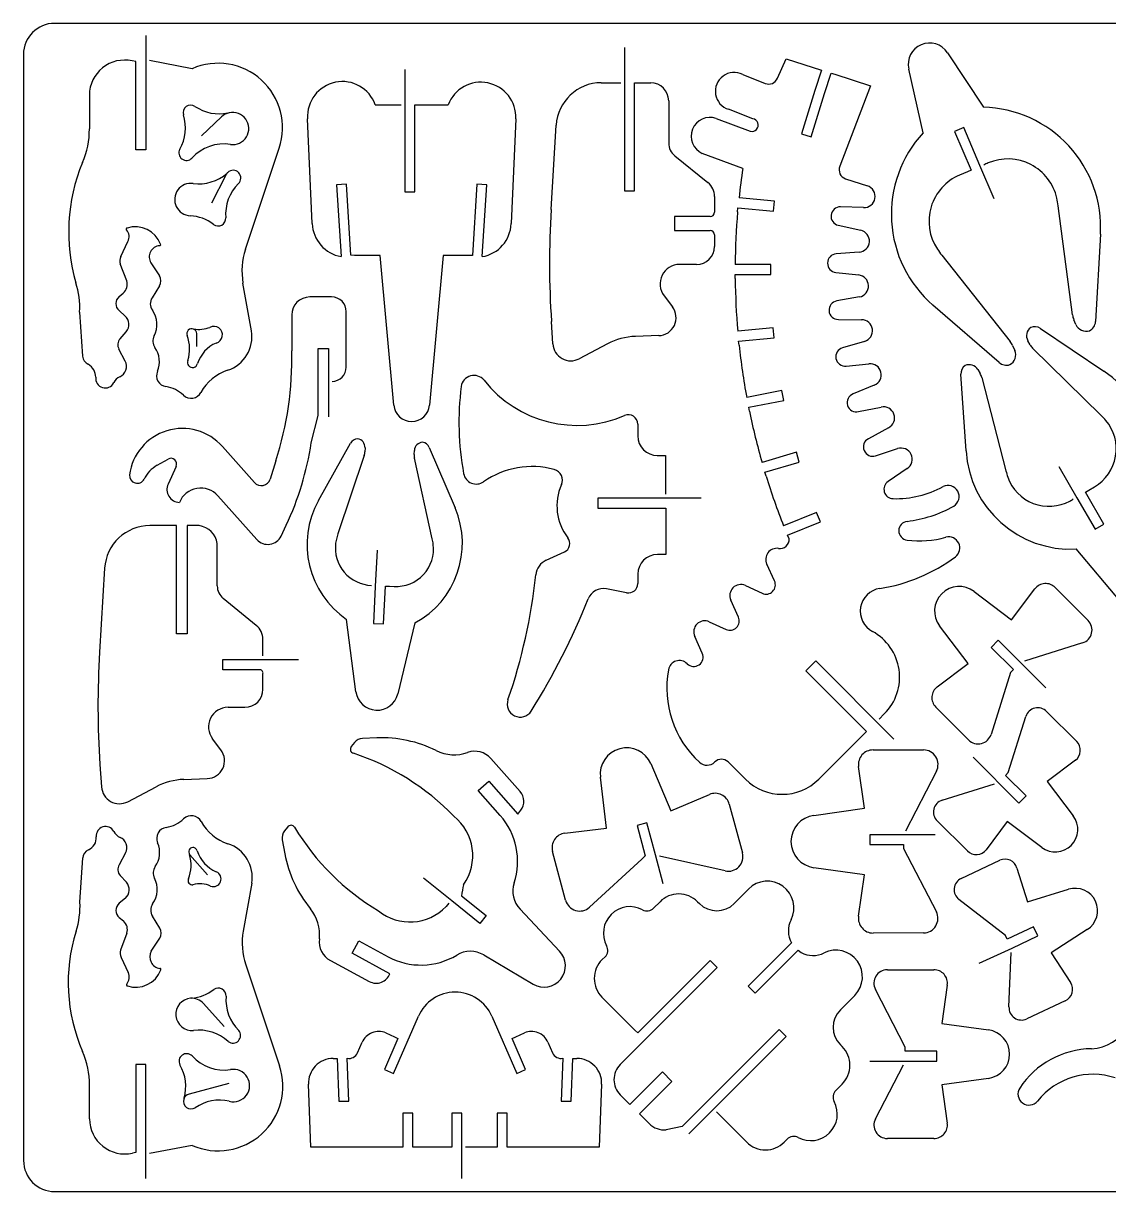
# Model space of a CAD drawing. Extents: x 0 to 249, y 0 to 166.
# Drawn here: x 0 to 154.6, y 0 to 166.4 of the extents above; entities that cross this region are included whole.
import ezdxf

# ---------------------------------------------------------------- set-up
doc = ezdxf.new("R2010")
doc.units = 0
doc.header["$MEASUREMENT"] = 0

msp = doc.modelspace()

# ---------------------------------------------------------------- linework, layer by layer
at = {"linetype": 'Continuous'}
for p, q in [((244.976305, 166.360079), (4.44405, 166.360079)), ((17.432036, 164.639334), (17.432036, 148.374397)), ((0, 161.930993), (0.029911, 4.44405)), ((85.663889, 162.933523), (85.663889, 142.493887)), ((131.645573, 162.185366), (136.762948, 154.404538)), ((16.010539, 160.917976), (15.501792, 161.003294)), ((16.010539, 148.374397), (16.010539, 160.917976)), ((24.030773, 159.896022), (17.955743, 161.063146)), ((54.361036, 159.791295), (54.361036, 142.374212)), ((107.42028, 158.534377), (108.662235, 161.302541)), ((108.662235, 161.302541), (113.689847, 159.686523)), ((128.174127, 150.768498), (126.139141, 159.851118)), ((102.482447, 159.088013), (105.684557, 157.801184)), ((113.689847, 159.686523), (112.747155, 156.798639)), ((114.121905, 156.39152), (115.064582, 159.279404)), ((115.064582, 159.279404), (115.605112, 159.102961)), ((115.605112, 159.102961), (120.692592, 157.457017)), ((82.327126, 157.905926), (85.140195, 157.905926)), ((87.085387, 142.493887), (87.085387, 157.890948)), ((87.085387, 157.890948), (89.374746, 157.890948)), ((112.747155, 156.798639), (110.876763, 150.63383)), ((112.247937, 150.215349), (114.121905, 156.39152)), ((120.692592, 157.457017), (116.308395, 146.010223)), ((9.411794, 156.140277), (9.411794, 151.352075)), ((50.141434, 154.763684), (53.837327, 154.763684)), ((55.782534, 142.374212), (55.782534, 154.763684)), ((55.782534, 154.763684), (60.525846, 154.763684)), ((91.933441, 155.347231), (91.933441, 149.302126)), ((25.362495, 150.334597), (28.250379, 153.057887)), ((103.903945, 152.758594), (100.46244, 154.120254)), ((41.148599, 137.840383), (40.490221, 152.78855)), ((70.147138, 152.78855), (69.488761, 137.840383)), ((75.189713, 139.875354), (75.907944, 151.845858)), ((98.711739, 152.818462), (103.559808, 151.007923)), ((133.979836, 151.546581), (132.662288, 150.976834)), ((136.284158, 146.114964), (133.979836, 151.546581)), ((110.876763, 150.63383), (112.247937, 150.215349)), ((132.662288, 150.976834), (135.026462, 145.440476)), ((17.432036, 148.374397), (16.010539, 148.374397)), ((31.647008, 134.18935), (36.450173, 148.598859)), ((92.801302, 147.506551), (97.514688, 143.690952)), ((102.482447, 145.681049), (96.721642, 147.850702)), ((26.873771, 140.78812), (28.893794, 144.798224)), ((134.503546, 145.217177), (133.381311, 144.753335)), ((135.026462, 145.440476), (134.503546, 145.217177)), ((138.304181, 141.371652), (136.284158, 146.114964)), ((46.027548, 143.449994), (44.605076, 143.361778)), ((44.605076, 143.361778), (45.263453, 133.141961)), ((46.665854, 133.355851), (46.027548, 143.449994)), ((64.609805, 143.449994), (63.969241, 133.32014)), ((66.032278, 143.361778), (64.609805, 143.449994)), ((65.3739, 133.141961), (66.032278, 143.361778)), ((117.131367, 144.244573), (120.243698, 143.22708)), ((54.361036, 142.374212), (55.782534, 142.374212)), ((85.663889, 142.493887), (87.085387, 142.493887)), ((98.472329, 141.700856), (98.472329, 139.456387)), ((107.016276, 141.027515), (101.958738, 141.506335)), ((101.749254, 139.516239), (101.80269, 140.082322)), ((101.80269, 140.082322), (106.875191, 139.603501)), ((106.875191, 139.603501), (107.016276, 141.027515)), ((119.690062, 140.129712), (116.413136, 140.234454)), ((149.466661, 124.837394), (147.416712, 140.399049)), ((97.85884, 138.842898), (92.771376, 138.842898)), ((92.771376, 138.842898), (92.771376, 136.852787)), ((92.771376, 136.852787), (97.85884, 136.852787)), ((116.083948, 137.600943), (119.286057, 136.897676)), ((13.870808, 133.141946), (14.903266, 135.281673)), ((98.472329, 136.239299), (98.472329, 134.593369)), ((153.431875, 136.329077), (152.743586, 123.894716)), ((47.178734, 133.306555), (46.665854, 133.355851)), ((50.829753, 133.306555), (47.178734, 133.306555)), ((52.774945, 111.999058), (50.829753, 133.306555)), ((59.807616, 133.306555), (57.862409, 111.999058)), ((63.458619, 133.306555), (59.807616, 133.306555)), ((63.969241, 133.32014), (63.458619, 133.306555)), ((119.06161, 133.785345), (115.784685, 133.545935)), ((130.837564, 133.351415), (140.593525, 121.066685)), ((14.723706, 129.700426), (13.810957, 132.10949)), ((18.180191, 132.259106), (19.407168, 130.403678)), ((95.913633, 132.034674), (93.489621, 132.034674)), ((106.492566, 132.019711), (101.405102, 132.019711)), ((106.490894, 130.598211), (106.492566, 132.019711)), ((101.40343, 130.583248), (106.490894, 130.598211)), ((101.405102, 130.014652), (101.40343, 130.583248)), ((115.754759, 130.882513), (119.001758, 130.538361)), ((19.407168, 128.982181), (18.344785, 127.291347)), ((32.484943, 122.577976), (31.287893, 129.3862)), ((13.631399, 127.455956), (14.229923, 127.94974)), ((43.916772, 127.396119), (40.789482, 127.396119)), ((91.275078, 127.560683), (92.472128, 125.98957)), ((119.106485, 127.411067), (115.889412, 126.827505)), ((8.020223, 125.256376), (8.43919, 118.971862)), ((14.484298, 124.687777), (13.631399, 125.450897)), ((38.230787, 124.837424), (38.24575, 119.720033)), ((45.996647, 117.415711), (45.996647, 125.316244)), ((139.007433, 118.074059), (129.580661, 126.22898)), ((75.444086, 120.707585), (75.234603, 123.894731)), ((116.113859, 124.208957), (119.405762, 124.164068)), ((149.960429, 123.475749), (149.661181, 124.164053)), ((13.781031, 121.455741), (14.648892, 122.443308)), ((24.704117, 120.348485), (24.71908, 122.18895)), ((90.526922, 121.889657), (87.190144, 121.784915)), ((106.836718, 123.011907), (101.77918, 122.518123)), ((101.903663, 121.093951), (106.976164, 121.587734)), ((106.976164, 121.587734), (106.836718, 123.011907)), ((144.887943, 122.922113), (153.940652, 116.832119)), ((14.499262, 118.253631), (13.616436, 119.959428)), ((41.986528, 110.520124), (41.986528, 120.079148)), ((41.986528, 120.079148), (43.467878, 120.079148)), ((43.467878, 120.079148), (43.467878, 110.323187)), ((83.209951, 120.722533), (79.199832, 118.612732)), ((101.958753, 120.528027), (101.903663, 121.093951)), ((119.839693, 121.081663), (116.697436, 120.153949)), ((140.937677, 120.483123), (141.251902, 119.794834)), ((143.421571, 120.602828), (143.092382, 121.171427)), ((153.566573, 110.502715), (143.780671, 120.124008)), ((117.221145, 117.565327), (120.468145, 117.894516)), ((135.969917, 117.056566), (136.299106, 116.487967)), ((121.231264, 114.842038), (118.208712, 113.585135)), ((134.294047, 105.490067), (133.560853, 116.383225)), ((136.538531, 115.919368), (139.980051, 102.632109)), ((108.063695, 114.078918), (103.051061, 113.091352)), ((108.327547, 112.676546), (108.063695, 114.078918)), ((103.329861, 111.688979), (108.327547, 112.676546)), ((103.440088, 111.131167), (103.329861, 111.688979)), ((118.986795, 111.071329), (122.203853, 111.714744)), ((41.005106, 106.618289), (41.986528, 110.520124)), ((87.534281, 109.305665), (87.534281, 107.614831)), ((123.266235, 108.78197), (120.378351, 107.210841)), ((42.04638, 98.397558), (46.610135, 106.567427)), ((32.918876, 100.986179), (28.370084, 106.103585)), ((48.555342, 104.831719), (44.814559, 93.684187)), ((48.675047, 105.909049), (48.660084, 105.355428)), ((55.677792, 104.981335), (55.707718, 105.549934)), ((57.832482, 105.983865), (61.498449, 97.380065)), ((90.317423, 104.831689), (91.49951, 104.846652)), ((91.49951, 104.846652), (91.49951, 99.295331)), ((110.128607, 105.280598), (105.235663, 103.814211)), ((110.535518, 103.89546), (110.128607, 105.280598)), ((121.410807, 104.771851), (124.538101, 105.804307)), ((19.048054, 103.42517), (20.619183, 104.322957)), ((21.756381, 103.275538), (20.619183, 100.746769)), ((35.971354, 104.053636), (35.163345, 101.450051)), ((58.25145, 92.98092), (55.722681, 104.457625)), ((105.642575, 102.444036), (110.535518, 103.89546)), ((147.506491, 103.26056), (150.095112, 98.786584)), ((105.804277, 101.898915), (105.642575, 102.444036)), ((125.914709, 102.961312), (123.191419, 101.120848)), ((151.30231, 99.58362), (151.770998, 99.908819)), ((151.770998, 99.908819), (152.579007, 100.372676)), ((27.726669, 99.085862), (33.263028, 92.846237)), ((96.557048, 98.771621), (81.833328, 98.771621)), ((81.833328, 98.771621), (81.833328, 97.335161)), ((150.095112, 98.786584), (152.683734, 94.327572)), ((153.928937, 95.057512), (151.30231, 99.58362)), ((81.833328, 97.335161), (91.514473, 97.335161)), ((91.514473, 97.335161), (91.514473, 90.721457)), ((113.016506, 96.721672), (108.303105, 94.791429)), ((113.565829, 95.393124), (113.016506, 96.721672)), ((21.831196, 94.836348), (18.015598, 94.836348)), ((21.831196, 79.439287), (21.831196, 94.836348)), ((25.063232, 94.836348), (23.342472, 94.836348)), ((23.342472, 94.836348), (23.342472, 79.439287)), ((36.734474, 93.34002), (37.452704, 94.896185)), ((108.882369, 93.492806), (113.565829, 95.393124)), ((152.683734, 94.327572), (153.928937, 95.057512)), ((109.096151, 92.965927), (108.882369, 93.492806)), ((27.621928, 86.247511), (27.621928, 92.292616)), ((156.319774, 84.032938), (149.99037, 91.514503)), ((50.41077, 91.334975), (50.141434, 86.187659)), ((74.486416, 89.913448), (77.075038, 91.095535)), ((91.514473, 90.721457), (90.332386, 90.721457)), ((11.581452, 88.77628), (10.863217, 76.805776)), ((107.016291, 86.965712), (105.909019, 89.344849)), ((87.549244, 87.938315), (87.549244, 86.57667)), ((49.049125, 86.382179), (49.617724, 86.292401)), ((50.141434, 86.187659), (49.872097, 80.920637)), ((51.29139, 80.845937), (51.590878, 86.23672)), ((51.590878, 86.23672), (52.161456, 86.202622)), ((52.161456, 86.202622), (52.819834, 86.172696)), ((85.948189, 85.274878), (83.060305, 85.828514)), ((102.856541, 86.307334), (105.250641, 85.200062)), ((135.43126, 85.469399), (140.78806, 81.429353)), ((140.78806, 81.429353), (144.109875, 85.828514)), ((146.997759, 86.023034), (151.681219, 81.339575)), ((33.188212, 80.636337), (28.474826, 84.466884)), ((101.868974, 81.818395), (100.791629, 84.227459)), ((47.388218, 71.194588), (46.056499, 81.489221)), ((49.872097, 80.920637), (51.29139, 80.845937)), ((55.752607, 80.980475), (53.343543, 70.880362)), ((97.724187, 81.145054), (100.103325, 80.067709)), ((134.578361, 75.219655), (130.523353, 80.561492)), ((23.342472, 79.439287), (21.831196, 79.439287)), ((34.130889, 76.29703), (34.130889, 78.646241)), ((96.721657, 76.671078), (95.659275, 79.065179)), ((138.887743, 78.511543), (137.883269, 77.507069)), ((145.651077, 71.748208), (138.887743, 78.511543)), ((137.883269, 77.507069), (141.055452, 74.334885)), ((150.903136, 78.137465), (142.613562, 75.53388)), ((28.429938, 74.29197), (28.429938, 75.77332)), ((28.429938, 75.77332), (39.188427, 75.77332)), ((112.896786, 75.563806), (111.490252, 74.157272)), ((124.014392, 64.446201), (112.896786, 75.563806)), ((130.179201, 71.89784), (134.578361, 75.219655)), ((33.58628, 74.29197), (28.429938, 74.29197)), ((34.130889, 73.169736), (34.132621, 73.765455)), ((111.490252, 74.157272), (120.138941, 65.508583)), ((140.653392, 73.932825), (137.87025, 65.104579)), ((141.055452, 74.334885), (140.653392, 73.932825)), ((34.130889, 71.523791), (34.130889, 73.169736)), ((29.16313, 68.965096), (31.572194, 68.965096)), ((134.66814, 64.326496), (129.98468, 69.009956)), ((145.770753, 68.381504), (150.080134, 64.102049)), ((122.652747, 68.037352), (121.90459, 67.289196)), ((140.30921, 59.672965), (142.823016, 67.678237)), ((120.138941, 65.508583), (113.330717, 58.74525)), ((28.145637, 62.905013), (26.948587, 64.49112)), ((47.163726, 63.937454), (46.714832, 63.383819)), ((50.350873, 64.610795), (48.33085, 64.53598)), ((70.77556, 56.964639), (66.600847, 61.678022)), ((121.051647, 62.890035), (128.233949, 62.904999)), ((135.311525, 61.857579), (141.835449, 55.333658)), ((10.908107, 60.825153), (11.132554, 57.637999)), ((89.389679, 60.944828), (92.247637, 54.226385)), ((102.871504, 58.730287), (100.387624, 61.184239)), ((119.82467, 54.600463), (118.986735, 60.525861)), ((149.885613, 61.438612), (145.875495, 58.416064)), ((22.878615, 58.700381), (26.200431, 58.820086)), ((64.805256, 57.11427), (66.301569, 58.445989)), ((66.301569, 58.445989), (70.431393, 53.762528)), ((83.075238, 51.772431), (82.207376, 58.999623)), ((130.074429, 59.867486), (125.660306, 51.353465)), ((139.90715, 59.270905), (140.30921, 59.672965)), ((142.839923, 56.338132), (139.90715, 59.270905)), ((145.875495, 58.416064), (149.571388, 53.508159)), ((14.873341, 55.528199), (18.898423, 57.652964)), ((67.947528, 53.568008), (64.805256, 57.11427)), ((130.897416, 55.737665), (138.334092, 58.086877)), ((92.247637, 54.226385), (97.739105, 56.560633)), ((100.567137, 55.169062), (102.437528, 48.241133)), ((141.835449, 55.333658), (142.839923, 56.338132)), ((70.431393, 53.762528), (70.865339, 54.301202)), ((112.597478, 53.582972), (119.82467, 54.600463)), ((37.63222, 51.922063), (37.183326, 51.368427)), ((77.134875, 51.039238), (83.075238, 51.772431)), ((88.82108, 52.520588), (87.4396, 52.145768)), ((87.4396, 52.145768), (88.594488, 47.818416)), ((90.048056, 47.956833), (88.82108, 52.520588)), ((134.488553, 48.510473), (130.179171, 52.789929)), ((140.174542, 52.715113), (137.166953, 48.690031)), ((145.082449, 49.01922), (140.174542, 52.715113)), ((36.8691, 50.096561), (37.228214, 48.121428)), ((129.879894, 50.829756), (120.58779, 50.829756)), ((120.58779, 50.829756), (120.58779, 49.408258)), ((77.25458, 41.492761), (75.399152, 48.450616)), ((120.58779, 49.408258), (125.405918, 49.408258)), ((125.405918, 49.408258), (125.405918, 48.839659)), ((125.405918, 48.839659), (130.074414, 39.846818)), ((8.065067, 41.238389), (8.469072, 47.522904)), ((14.544103, 48.241134), (13.631352, 46.550301)), ((26.215344, 45.098874), (23.731464, 47.956832)), ((88.132776, 47.343345), (80.651211, 40.490231)), ((88.594488, 47.818416), (88.132776, 47.343345)), ((91.155343, 43.841972), (90.048056, 47.956833)), ((99.968612, 45.682438), (90.646582, 47.747349)), ((133.605743, 44.590133), (139.112175, 47.178755)), ((13.795946, 45.024062), (14.678771, 44.051458)), ((119.82467, 45.098876), (112.597478, 46.131332)), ((118.98672, 39.203402), (119.82467, 45.098876)), ((141.551165, 46.071483), (143.032515, 41.268319)), ((32.529785, 43.91679), (31.317771, 37.108565)), ((61.034547, 41.402984), (56.994502, 44.620057)), ((14.529139, 41.792025), (13.661278, 41.058832)), ((62.414279, 42.12642), (65.934, 39.325934)), ((101.270404, 41.028902), (103.30539, 43.093814)), ((139.920184, 36.480117), (133.291517, 41.612471)), ((143.032515, 41.268319), (148.898062, 43.048931)), ((60.615595, 41.073793), (60.21159, 40.594973)), ((65.044666, 38.200874), (61.034547, 41.402984)), ((76.386719, 34.265571), (70.760582, 40.205933)), ((89.77872, 40.355562), (90.706434, 41.283276)), ((96.048272, 41.283276), (96.302645, 41.028902)), ((13.661278, 39.023846), (14.259803, 38.545026)), ((19.437046, 37.51257), (18.389627, 39.218367)), ((65.934, 39.325934), (65.044666, 38.200874)), ((14.738623, 36.79434), (13.855799, 34.385276)), ((128.233949, 36.839228), (121.051647, 36.824264)), ((143.930336, 37.715079), (140.159627, 35.964393)), ((144.528828, 36.405301), (143.930336, 37.715079)), ((151.576462, 37.318052), (146.42913, 33.981274)), ((18.225032, 34.220681), (19.437046, 36.091073)), ((46.834537, 33.98127), (47.777214, 35.731956)), ((47.777214, 35.731956), (51.951928, 33.45756)), ((109.42531, 35.417729), (103.275463, 29.252919)), ((140.159627, 35.964393), (139.920184, 36.480117)), ((140.847898, 34.684541), (144.528828, 36.405301)), ((13.915651, 33.35282), (14.933144, 31.213092)), ((52.221264, 31.033533), (46.834537, 33.98127)), ((65.598302, 33.696972), (72.630973, 29.552182)), ((82.446786, 33.038591), (82.865754, 33.427632)), ((104.27737, 28.251012), (110.391514, 34.365171)), ((110.391514, 34.365171), (110.801903, 34.056084)), ((136.164438, 32.514887), (140.847898, 34.684541)), ((140.413952, 26.305183), (140.743141, 34.05609)), ((146.42913, 33.981274), (149.197309, 29.776629)), ((31.676886, 32.305402), (36.509977, 17.910867)), ((43.737169, 32.903924), (49.28849, 29.92626)), ((85.035423, 18.090424), (98.846377, 31.901393)), ((97.82694, 32.92083), (87.530651, 22.609576)), ((98.846377, 31.901393), (97.82694, 32.92083)), ((123.086633, 31.602131), (129.715299, 31.602131)), ((103.275463, 29.252919), (104.27737, 28.251012)), ((125.645328, 20.589267), (121.380836, 28.804025)), ((131.63058, 29.417514), (130.852497, 23.955971)), ((28.624408, 23.52204), (25.661708, 26.798966)), ((87.130246, 23.013294), (82.431823, 27.696754)), ((118.463025, 27.951127), (116.398113, 25.886215)), ((148.43419, 27.173044), (142.942721, 24.599386)), ((52.73001, 16.818558), (56.291235, 24.973464)), ((66.7355, 24.988427), (70.281762, 16.818558)), ((130.852497, 23.955971), (137.51109, 23.028257)), ((53.371842, 21.795946), (51.456156, 17.370562)), ((51.622739, 22.594326), (52.864678, 22.055654)), ((52.864678, 22.055654), (53.371842, 21.795946)), ((69.637641, 21.801232), (70.147094, 22.055654)), ((71.555616, 17.370562), (69.637641, 21.801232)), ((70.147094, 22.055654), (71.37407, 22.594326)), ((87.530651, 22.609576), (87.130246, 23.013294)), ((107.672679, 23.090054), (93.86171, 9.279085)), ((98.472299, 11.865762), (108.677153, 22.08558)), ((108.677153, 22.08558), (107.672679, 23.090054)), ((47.61262, 19.766295), (48.270998, 21.262608)), ((74.740774, 21.262608), (75.384189, 19.766295)), ((116.398113, 20.918456), (116.652487, 20.664083)), ((125.645328, 20.020668), (125.645328, 20.589267)), ((130.119304, 20.020668), (125.645328, 20.020668)), ((130.119304, 18.569244), (130.119304, 20.020668)), ((44.141174, 18.973249), (44.710415, 18.968159)), ((44.710415, 18.968159), (44.949624, 12.898218)), ((46.37068, 12.898218), (46.13127, 18.988212)), ((76.865539, 18.988212), (76.626129, 12.898218)), ((78.047185, 12.898218), (78.286378, 18.967745)), ((78.286378, 18.967745), (78.855635, 18.973249)), ((120.572827, 18.569244), (130.119304, 18.569244)), ((17.461913, 18.12035), (16.040416, 18.12035)), ((16.040416, 18.12035), (16.040416, 5.573462)), ((17.461913, 1.855428), (17.461913, 18.12035)), ((51.456156, 17.370562), (52.73001, 16.818558)), ((70.281762, 16.818558), (71.555616, 17.370562)), ((91.035623, 17.057968), (86.412016, 12.404435)), ((92.397268, 15.68136), (91.035623, 17.057968)), ((121.380836, 10.369449), (125.375991, 18.045535)), ((9.441675, 10.354486), (9.441675, 15.142688)), ((29.252859, 15.412024), (23.611759, 13.900748)), ((40.96899, 6.329404), (40.609875, 15.292319)), ((82.386934, 15.292319), (82.027819, 6.329404)), ((87.773661, 11.057753), (92.397268, 15.68136)), ((116.652487, 15.322245), (115.739736, 14.409494)), ((137.51109, 16.130254), (130.852497, 15.187577)), ((130.852497, 15.187577), (131.63058, 9.755961)), ((86.412016, 12.404435), (85.035423, 13.781043)), ((44.949624, 12.898218), (46.37068, 12.898218)), ((76.626129, 12.898218), (78.047185, 12.898218)), ((94.821295, 8.214758), (98.472299, 11.865762)), ((55.483226, 11.177458), (54.061729, 11.177458)), ((54.061729, 11.177458), (54.061729, 6.329404)), ((55.483226, 6.329404), (55.483226, 11.177458)), ((62.485971, 11.177458), (61.064474, 11.177458)), ((61.064474, 11.177458), (61.064474, 6.329404)), ((62.485971, 1.885354), (62.485971, 11.177458)), ((68.93508, 11.177458), (67.513583, 11.177458)), ((67.513583, 11.177458), (67.513583, 6.329404)), ((68.93508, 6.344412), (68.93508, 11.177458)), ((89.150269, 9.681145), (87.773661, 11.057753)), ((103.051001, 7.062597), (98.74162, 11.386942)), ((93.86171, 9.279085), (91.598275, 8.802793)), ((108.811807, 7.481565), (108.392839, 7.062597)), ((129.715299, 7.571344), (123.086633, 7.571344)), ((16.040416, 5.573462), (15.531669, 5.491469)), ((24.060653, 6.583777), (17.985622, 5.416653)), ((54.061729, 6.329404), (40.96899, 6.329404)), ((61.064474, 6.329404), (55.483226, 6.329404)), ((67.513583, 6.329404), (63.009681, 6.329404)), ((69.503679, 6.329404), (68.93508, 6.344412)), ((82.027819, 6.329404), (69.503679, 6.329404)), ((4.458998, 0), (124.717674, 0.014963)), ((124.717674, 0.014963), (244.976305, 0.014963))]:
    msp.add_line(p, q, dxfattribs=at)
for centre, radius, start, end in [((4.44405, 161.916005), 4.444075, 90, 179.806761), ((129.101377, 160.525169), 3.037958, 33.126166, 192.819277), ((14.394518, 156.145155), 4.982727, 77.160395, 180.056099), ((27.743667, 151.502607), 9.177962, 341.555696, 113.862583), ((45.454969, 153.096219), 4.974273, 19.585781, 183.546121), ((101.272625, 156.685385), 2.690036, 63.272856, 252.471515), ((106.180482, 159.048284), 1.342088, 248.31415, 337.485583), ((65.179252, 153.010168), 4.972827, 357.445725, 159.352385), ((82.331222, 151.471764), 6.434163, 90.036475, 176.666836), ((89.374746, 155.332209), 2.558739, 0.336374, 90), ((23.84855, 153.628227), 1.091488, 56.577917, 196.827793), ((17.073606, 151.469634), 6.019164, 329.88095, 17.825798), ((27.92335, 159.672011), 6.197699, 235.91189, 281.398072), ((29.879, 151.291664), 2.402488, 103.632208, 132.67892), ((29.819852, 151.391157), 2.29211, 261.784533, 102.781484), ((136.388201, 137.335301), 17.073351, 356.621297, 88.742299), ((97.830173, 150.289121), 2.678567, 70.784729, 245.552955), ((103.80736, 151.86842), 0.895398, 253.95025, 83.807587), ((-2.3792, 151.292116), 11.791146, 336.200491, 0.291355), ((140.782603, 139.181111), 17.124287, 137.416505, 229.144373), ((23.23404, 147.93078), 1.085729, 151.477048, 316.058114), ((28.558267, 143.070444), 6.123779, 81.22651, 137.882677), ((94.232906, 149.306013), 2.299468, 180.096852, 231.495201), ((32.540846, 136.642067), 26.080309, 157.710576, 196.085112), ((140.219028, 139.867061), 7.177132, 112.683365, 118.24216), ((140.235695, 139.875887), 7.175441, 12.643429, 112.833327), ((24.964415, 149.726199), 6.217644, 262.895037, 310.634003), ((29.639863, 144.556948), 0.784113, 131.700629, 162.078967), ((29.873879, 144.341863), 1.100833, 313.347695, 133.347695), ((200.616814, 131.25008), 99.189751, 171.634432, 174.064988), ((117.552796, 145.515621), 1.339091, 158.324079, 251.656533), ((136.163595, 138.170836), 7.146355, 112.91276, 213.569323), ((23.872798, 141.269766), 2.309175, 81.969979, 267.607543), ((35.028923, 139.15394), 6.213213, 135.078319, 184.390287), ((95.928597, 141.702263), 2.543732, 359.96832, 51.42568), ((119.759877, 141.715397), 1.587221, 267.478998, 72.252499), ((135.49158, 138.893673), 12.019772, 7.19471, 12.262037), ((200.547618, 132.237109), 125.590394, 176.513193, 183.808693), ((116.399958, 138.898772), 1.335747, 89.434723, 256.315244), ((23.431084, 132.917565), 6.054893, 52.724515, 86.730571), ((27.76051, 138.585489), 1.077437, 232.070458, 4.942625), ((97.85884, 139.456387), 0.613488, 270, 0), ((200.617734, 131.221203), 99.215846, 175.204133, 179.538868), ((14.801378, 137.062599), 0.150378, 96.804568, 224.315362), ((13.560996, 135.964918), 1.506157, 333.022917, 41.227116), ((15.948832, 133.520768), 3.870716, 21.232463, 107.520565), ((46.131182, 138.053009), 4.987118, 182.443539, 259.979881), ((64.559394, 138.006403), 4.932162, 279.505472, 358.071025), ((97.85884, 136.239299), 0.613488, 0, 90), ((118.954111, 135.357356), 1.575682, 273.911995, 77.838472), ((19.427248, 134.847655), 0.149646, 268.04047, 30.035387), ((15.080628, 132.55385), 1.345185, 154.075542, 199.289061), ((19.529604, 133.107676), 1.594047, 93.865918, 212.16347), ((40.964284, 131.077729), 9.823126, 161.532614, 189.915678), ((95.913633, 134.593369), 2.558695, 270, 0), ((115.903607, 132.21272), 1.338509, 95.097262, 263.615239), ((140.232888, 140.816112), 11.999742, 213.349649, 218.467562), ((93.491987, 129.248428), 2.786247, 90.048658, 217.282214), ((18.244584, 129.692929), 1.362631, 328.560347, 31.439653), ((200.579893, 131.205896), 99.181945, 180.688179, 185.025224), ((118.820298, 128.966884), 1.581919, 280.422835, 83.413178), ((-3.97919, 125.817249), 12.012514, 357.323849, 17.433223), ((13.210527, 129.182241), 1.599446, 309.593992, 18.90366), ((14.499261, 126.453427), 1.32599, 130.88181, 229.11819), ((19.69151, 126.423423), 1.602173, 147.199435, 214.726292), ((40.789482, 124.837424), 2.558695, 90, 180), ((43.946698, 125.34617), 2.050167, 359.163625, 90.836375), ((116.086629, 125.525516), 1.316841, 98.613342, 271.184842), ((15.502036, 123.476226), 3.520155, 332.663774, 35.307183), ((90.426832, 124.448553), 2.560853, 272.239946, 36.995974), ((151.426146, 125.038699), 1.969798, 185.865642, 206.361195), ((13.473156, 123.485357), 1.571057, 318.449576, 49.93879), ((27.158714, 122.00763), 1.20683, 285.060569, 118.14364), ((119.401558, 122.59173), 1.572344, 286.179724, 89.84678), ((144.093054, 121.756243), 1.411064, 55.713888, 114.346631), ((151.408589, 124.082164), 1.570002, 202.721443, 288.457409), ((151.146961, 124.001853), 1.600216, 298.301892, 356.16111), ((14.770215, 120.589722), 1.314715, 138.798216, 208.647187), ((20.080994, 121.12582), 1.626858, 153.184334, 214.098037), ((24.002649, 122.168688), 0.716717, 1.619966, 202.910768), ((18.449894, 120.005448), 5.242864, 341.862486, 21.062633), ((24.941715, 127.68067), 4.894591, 262.114249, 289.672809), ((27.576816, 121.711345), 4.984051, 287.834507, 10.013532), ((87.500914, 112.633574), 9.156616, 91.944963, 117.944683), ((144.346416, 121.87265), 1.436772, 125.536409, 209.21279), ((15.876113, 118.19435), 3.499235, 336.823182, 35.247383), ((29.338796, 116.471355), 4.752743, 113.123877, 162.386682), ((77.987233, 120.85289), 2.547294, 183.270109, 298.426702), ((200.601836, 131.218293), 99.220661, 186.185187, 190.526671), ((117.06857, 118.881747), 1.325232, 106.263305, 276.611208), ((139.787507, 119.16744), 1.593134, 297.928083, 23.191847), ((138.376714, 119.366073), 2.793981, 23.566035, 37.493377), ((145.381688, 121.698787), 2.245703, 209.210846, 224.526657), ((9.790059, 119.059816), 1.353729, 183.725235, 246.358624), ((13.107962, 117.490016), 1.587081, 293.905986, 28.760185), ((24.101574, 118.085092), 0.728757, 156.69978, 346.057065), ((-9.472165, 118.649269), 47.729927, 342.193925, 1.28547), ((8.065005, 115.892773), 2.260671, 1.812421, 58.47035), ((20.559026, 116.203714), 1.58925, 157.294484, 261.346803), ((31.349027, 110.368498), 6.970009, 108.796162, 150.416028), ((43.91548, 117.430627), 2.08122, 272.095695, 359.589353), ((120.629288, 116.313173), 1.589533, 292.253975, 95.818512), ((134.965349, 116.471566), 1.407271, 124.940023, 183.599105), ((134.758739, 116.36682), 1.393809, 29.660801, 115.468587), ((134.361308, 115.337293), 2.253689, 14.967825, 30.702045), ((140.050175, 119.275185), 1.590603, 229.037545, 287.696265), ((145.506448, 104.360727), 15.05561, 327.506429, 55.930137), ((11.658231, 115.788774), 1.345183, 172.503585, 334.097963), ((14.472828, 114.394672), 1.795825, 113.696326, 153.31491), ((64.196819, 114.401778), 1.832113, 38.619764, 172.292234), ((78.886206, 125.989824), 16.87784, 218.230834, 293.676543), ((19.526841, 109.859345), 4.838646, 47.129864, 80.566373), ((23.89736, 114.560049), 1.579932, 226.945968, 331.640644), ((101.745705, 109.532648), 39.695356, 172.596701, 190.581743), ((118.669224, 112.350354), 1.31786, 110.453004, 283.944078), ((55.318677, 112.223505), 2.553615, 185.042451, 354.957549), ((122.543354, 110.178918), 1.572902, 297.360271, 102.465051), ((86.187586, 109.291869), 1.346765, 0.586938, 112.883312), ((200.618248, 131.099822), 99.208578, 191.611792, 195.963968), ((149.468998, 105.771641), 6.230648, 299.943575, 40.455124), ((146.228231, 102.998082), 10.496228, 40.496948, 45.641877), ((22.666001, 101.049563), 7.621004, 41.54209, 172.354223), ((-0.960081, 112.936572), 42.438162, 334.84312, 351.437851), ((47.664862, 105.968642), 1.212845, 91.759247, 150.415764), ((47.463549, 105.978569), 1.21349, 356.715795, 82.229125), ((56.933871, 105.475078), 1.228436, 92.754232, 176.506478), ((56.742837, 105.528546), 1.18095, 22.678086, 83.582119), ((90.317423, 107.614831), 2.783142, 180, 270), ((121.00858, 106.039605), 1.330032, 118.284196, 287.602937), ((46.550282, 105.505045), 2.1151, 341.437257, 355.943666), ((57.637677, 104.885547), 1.962225, 177.201924, 192.596261), ((125.034524, 104.289899), 1.593696, 303.524365, 108.149143), ((149.182855, 106.40982), 14.91719, 183.534946, 273.10312), ((21.266471, 99.512938), 4.497436, 119.555249, 154.487048), ((21.02152, 103.618735), 0.811051, 334.966347, 119.740247), ((72.459172, 91.165323), 12.08304, 74.817614, 124.77004), ((16.227422, 101.986436), 1.117334, 176.04385, 331.310811), ((64.520619, 102.589131), 1.828259, 190.911097, 304.967104), ((75.234358, 101.315409), 1.560551, 335.648396, 75.555332), ((200.582553, 131.227754), 99.21241, 197.194517, 201.54647), ((150.163909, 105.197972), 10.502124, 194.141561, 199.256927), ((146.121088, 103.824421), 6.232606, 199.593779, 298.318185), ((22.306524, 99.990769), 1.848961, 155.865617, 267.789276), ((25.272545, 96.915782), 3.275969, 41.484983, 157.996172), ((33.906533, 101.869276), 1.324887, 221.800937, 341.553272), ((83.431098, 97.656992), 7.415586, 156.010516, 217.7645), ((123.931266, 100.01347), 1.331788, 123.747136, 269.070002), ((124.298971, 112.612677), 13.936259, 268.399186, 298.820278), ((131.717335, 98.976541), 1.588701, 301.328691, 116.150899), ((53.29453, 92.135556), 12.873754, 150.894703, 235.789733), ((146.099459, 103.808855), 6.229219, 298.56123, 303.874037), ((49.695378, 92.309082), 12.846298, 298.132722, 23.249932), ((123.907457, 112.8068), 17.470946, 276.547934, 299.623716), ((18.018816, 88.38724), 6.449109, 90.02859, 176.541549), ((24.644584, 91.856498), 3.009115, 8.333358, 82.00269), ((126.049444, 94.118095), 1.340113, 96.413633, 263.586367), ((34.826198, 94.306228), 2.138943, 223.045289, 333.14576), ((53.329697, 90.845958), 8.975696, 161.565961, 166.829011), ((127.672052, 107.152783), 14.475321, 262.967265, 285.071921), ((131.834494, 91.652397), 1.574261, 307.725372, 104.659525), ((49.77975, 91.66452), 5.332629, 166.701648, 262.125121), ((53.088681, 91.518496), 5.352557, 267.120953, 7.022671), ((49.515265, 90.945249), 8.970222, 7.866173, 13.116781), ((76.527466, 92.299749), 1.322863, 294.451931, 38.075533), ((107.348832, 90.017681), 1.589265, 81.458634, 205.046915), ((107.779262, 92.893779), 1.318864, 261.524324, 3.135896), ((75.544655, 87.59227), 2.551027, 114.508525, 174.572238), ((90.332386, 87.938315), 2.783142, 90, 180), ((118.24623, 110.01012), 24.413519, 278.866928, 306.587055), ((-6.676286, 96.277263), 80.127485, 340.899439, 353.951043), ((86.193816, 86.608237), 1.355795, 259.562167, 358.665858), ((105.804277, 86.412076), 1.332475, 245.449548, 24.550452), ((145.638111, 84.674337), 1.915105, 44.76833, 142.938631), ((29.919138, 86.253269), 2.297218, 180.14361, 231.044073), ((82.627401, 83.57171), 2.297949, 79.141346, 158.684641), ((102.204397, 84.88982), 1.560332, 65.294669, 205.119018), ((122.508797, 82.653291), 3.273405, 98.776631, 241.799319), ((133.321458, 82.671293), 3.504377, 52.983316, 217.016684), ((-15.527236, 123.249558), 103.573204, 328.040611, 337.974141), ((100.660786, 81.271196), 1.326328, 245.1462, 24.366179), ((31.542236, 78.638351), 2.588665, 0.174635, 50.517717), ((97.072044, 79.72754), 1.560332, 65.294669, 205.119018), ((150.314097, 79.976184), 1.930766, 287.763015, 44.9217), ((117.445319, 73.274191), 7.385241, 314.838654, 61.564765), ((136.221167, 69.167531), 125.590438, 176.513194, 183.808691), ((95.510447, 76.115687), 1.332475, 224.922199, 24.633464), ((93.459447, 74.052775), 1.576535, 45.371876, 170.723766), ((33.691222, 73.85415), 0.450222, 348.63821, 103.479082), ((106.042532, 71.711979), 14.375153, 169.600266, 227.347745), ((131.342866, 70.368965), 1.921347, 127.275671, 225.017368), ((31.572194, 71.523791), 2.558695, 270, 0), ((50.395017, 71.589685), 3.032647, 187.48585, 346.473464), ((70.784413, 69.426678), 1.85508, 160.124138, 327.36987), ((29.165489, 66.17886), 2.786237, 90.04851, 217.282218), ((144.512552, 67.1259), 1.777529, 44.940836, 161.896581), ((136.033858, 65.684041), 1.925646, 224.828049, 342.487236), ((47.191705, 63.007262), 0.607621, 141.704049, 253.004001), ((48.399668, 62.964577), 1.572909, 92.507591, 141.791772), ((51.073385, 47.341204), 17.284699, 63.428635, 92.395702), ((148.789866, 62.85746), 1.792705, 307.678166, 43.96762), ((26.120671, 61.363676), 2.54484, 271.79604, 37.277202), ((35.952418, 28.875202), 35.32745, 44.107321, 71.752736), ((61.344928, 67.886313), 5.68498, 243.46327, 290.050145), ((64.298789, 59.640459), 3.074269, 41.512198, 109.077385), ((85.941554, 59.444127), 3.760541, 23.519761, 186.788353), ((99.452429, 60.248983), 1.322609, 45.001833, 134.998167), ((121.029892, 60.825184), 2.064966, 89.396366, 188.334556), ((128.236645, 60.830287), 2.074713, 332.350308, 90.074449), ((97.385986, 62.344561), 1.620515, 228.049427, 314.273057), ((23.162657, 49.534934), 9.169848, 91.775059, 117.712026), ((108.093607, 63.982358), 7.40639, 225.163928, 315.000009), ((13.691201, 57.803409), 2.563988, 183.698884, 297.455213), ((69.25492, 55.58015), 2.056492, 321.544422, 42.316753), ((98.546614, 54.632269), 2.090612, 14.878115, 112.721655), ((131.432889, 54.04582), 1.774562, 107.562679, 225.049633), ((23.926814, 51.935503), 1.600215, 28.544307, 133.087856), ((56.871998, 47.854323), 7.157844, 324.4469, 51.592132), ((60.538963, 47.038551), 9.875255, 341.845891, 41.390986), ((113.121173, 49.857151), 3.762444, 98.000974, 261.999021), ((147.012692, 51.577915), 3.205115, 232.96961, 37.03039), ((11.709407, 50.664388), 1.331803, 28.194165, 185.770067), ((20.588918, 50.29104), 1.589263, 98.653597, 202.705451), ((19.72384, 56.218975), 4.401501, 278.176006, 314.954096), ((31.167188, 55.857674), 6.634254, 208.42077, 252.145813), ((38.117909, 51.551772), 0.610745, 32.194408, 142.678052), ((68.824767, 70.225336), 35.328349, 211.28939, 238.926106), ((8.543439, 50.370993), 1.84781, 293.392835, 4.95184), ((14.503184, 52.099898), 1.809549, 206.459987, 246.477709), ((13.198714, 49.006535), 1.547872, 330.36415, 67.903137), ((38.514262, 50.364858), 1.666895, 142.982528, 189.262413), ((77.393217, 48.989785), 2.065671, 97.184458, 195.130237), ((9.819941, 47.43495), 1.353729, 113.641377, 176.274765), ((15.983261, 48.27995), 3.436603, 324.43158, 23.997309), ((24.163663, 48.404108), 0.600952, 13.107731, 203.309238), ((29.478467, 50.096053), 4.978789, 198.207383, 246.425066), ((27.606613, 44.782937), 4.998783, 350.021912, 72.21882), ((135.749802, 49.763015), 1.777529, 224.801514, 322.869125), ((18.913596, 46.489619), 4.987999, 337.057206, 17.466501), ((24.178619, 48.351292), 0.596277, 198.072423, 221.417339), ((54.303191, 51.327592), 17.37338, 190.634587, 219.482975), ((100.436402, 47.701553), 2.072596, 256.955803, 15.090247), ((139.861339, 45.589119), 1.757324, 15.931472, 115.233579), ((14.800653, 45.904407), 1.335831, 151.084815, 221.225522), ((20.06858, 45.372574), 1.57767, 144.845766, 207.871864), ((27.083205, 44.522793), 1.087815, 248.198591, 68.198591), ((13.517132, 42.993717), 1.571057, 310.102484, 42.319738), ((15.620906, 43.005054), 3.460885, 323.964316, 28.097158), ((24.058514, 44.300941), 0.603183, 156.108043, 280.20641), ((25.128892, 39.818335), 4.006544, 67.235513, 103.914925), ((261.46536, 7.193221), 202.093199, 169.594976, 170.046034), ((73.49145, 42.786558), 3.757295, 161.774544, 223.379735), ((105.984216, 40.416258), 3.787534, 333.21819, 135.013583), ((134.356889, 43.005455), 1.753689, 115.361217, 232.590795), ((93.377353, 38.642162), 3.756233, 44.678524, 135.321476), ((149.850334, 40.002656), 3.191648, 302.739926, 107.359361), ((-3.95126, 40.720967), 12.027462, 342.372084, 2.46563), ((14.529139, 40.041339), 1.337339, 130.462227, 229.537773), ((19.721302, 40.071202), 1.581356, 145.40493, 212.636431), ((36.554625, 36.659969), 5.651706, 353.154507, 39.840474), ((55.056417, 45.555181), 7.153983, 231.370167, 316.104189), ((79.259734, 42.031083), 2.076158, 195.027792, 312.083837), ((86.412016, 36.8093), 3.776049, 61.606981, 208.393019), ((88.843517, 41.29081), 1.322609, 241.26158, 314.998625), ((98.786524, 43.512782), 3.512736, 225, 315), ((13.195777, 37.313188), 1.627752, 341.412582, 49.180512), ((112.494696, 37.120024), 3.509835, 153.070305, 209.012949), ((121.052579, 38.910749), 2.086485, 171.937038, 269.974402), ((128.212607, 38.91921), 2.080092, 270.58787, 26.483868), ((30.781947, 29.755752), 24.395523, 162.531983, 203.672328), ((18.319535, 36.801821), 1.324385, 327.543223, 32.456777), ((40.994166, 35.417028), 9.823132, 170.084278, 198.467407), ((45.20296, 35.592662), 3.062328, 172.614099, 241.402574), ((81.923288, 34.369927), 1.332727, 315.005219, 28.885952), ((15.110895, 33.940072), 1.331719, 160.469563, 206.166), ((19.654537, 33.411697), 1.64254, 150.493647, 262.917316), ((56.649065, 42.106948), 9.84251, 241.495382, 301.132404), ((63.680564, 30.463449), 3.75944, 59.328655, 121.115541), ((74.189541, 32.163307), 3.040905, 239.167233, 43.735348), ((112.496895, 37.121138), 3.502507, 241.057163, 296.850073), ((115.752225, 30.597492), 3.788362, 315.689108, 116.213706), ((19.442467, 31.616694), 0.165273, 344.385204, 86.690151), ((85.095218, 30.360233), 3.766669, 134.678112, 225.000904), ((13.457187, 30.546557), 1.619481, 321.446287, 24.303706), ((15.983785, 32.987009), 3.884654, 252.465845, 338.641472), ((50.274326, 31.752707), 2.075519, 241.641792, 339.72642), ((123.080513, 29.68686), 1.915281, 89.816937, 207.447949), ((129.715054, 29.670032), 1.932099, 352.490167, 89.992721), ((14.83585, 29.433785), 0.152594, 137.325394, 261.554676), ((23.392454, 33.71102), 6.190977, 275.360942, 307.113858), ((27.779705, 27.886268), 1.10129, 356.365674, 126.276254), ((61.516626, 22.706564), 5.695923, 23.616525, 156.547646), ((147.68861, 28.805205), 1.794391, 294.55117, 32.776744), ((24.030727, 25.250282), 2.306374, 95.211256, 275.211256), ((23.956846, 25.242855), 2.308254, 42.388225, 93.367891), ((35.05836, 27.33515), 6.198295, 175.546397, 224.984998), ((118.881993, 23.402335), 3.512736, 135, 225), ((142.194681, 26.217742), 1.782874, 177.188817, 294.807427), ((152.072636, 26.026017), 5.676833, 270.882031, 334.998868), ((24.988103, 16.758945), 6.239482, 47.815468, 96.884284), ((29.850546, 22.239928), 1.089846, 231.898092, 40.89627), ((50.603506, 20.275805), 2.532662, 66.269488, 157.068482), ((72.404913, 20.278864), 2.534562, 22.838304, 113.998597), ((137.022606, 19.579256), 3.483422, 278.061214, 81.938786), ((113.996468, 17.993164), 3.766728, 314.839739, 45.160261), ((152.376004, 7.825568), 12.526151, 90.987962, 146.420799), ((-2.579031, 15.154849), 12.020712, 359.942033, 23.566121), ((23.263917, 18.563982), 1.085729, 43.941886, 208.522952), ((28.611447, 23.489924), 6.185151, 222.423357, 278.467456), ((44.153611, 15.426977), 3.546293, 90.200942, 182.176135), ((46.38874, 20.297201), 1.33407, 258.872328, 336.5493), ((76.612259, 20.305178), 1.341101, 203.692115, 280.886257), ((78.840593, 15.424478), 3.548803, 357.865787, 89.757136), ((17.011528, 14.97279), 6.124967, 344.317627, 30.110898), ((27.752139, 15.031474), 9.219037, 246.39557, 18.199777), ((29.926883, 15.10053), 2.307429, 255.332946, 100.101038), ((87.190099, 15.935733), 3.047182, 134.999801, 225.000199), ((152.369203, 6.643245), 10.064905, 71.537241, 141.576902), ((23.880314, 12.850886), 1.083665, 104.348574, 162.180017), ((116.682202, 13.4672), 1.332727, 135.005219, 208.885952), ((143.271209, 13.907027), 1.577457, 147.540821, 320.244277), ((23.889869, 12.869096), 1.087378, 163.247629, 302.844553), ((27.960497, 6.821024), 6.203206, 77.125821, 124.134777), ((112.167314, 11.048791), 3.789219, 241.906648, 27.926065), ((14.424395, 10.349603), 4.982722, 179.943848, 282.839617), ((123.100047, 9.498523), 1.927226, 153.13391, 269.601205), ((91.304959, 11.835836), 3.047193, 225, 275.523718), ((129.700104, 9.516549), 1.945264, 270.447554, 7.069557), ((105.72192, 9.68852), 3.745568, 224.513292, 315.486708), ((109.747008, 6.54633), 1.322598, 61.261239, 134.998966), ((4.473986, 4.44405), 4.444075, 180, 269.806761)]:
    msp.add_arc(centre, radius, start, end, dxfattribs=at)

doc.saveas('drawing.dxf')
